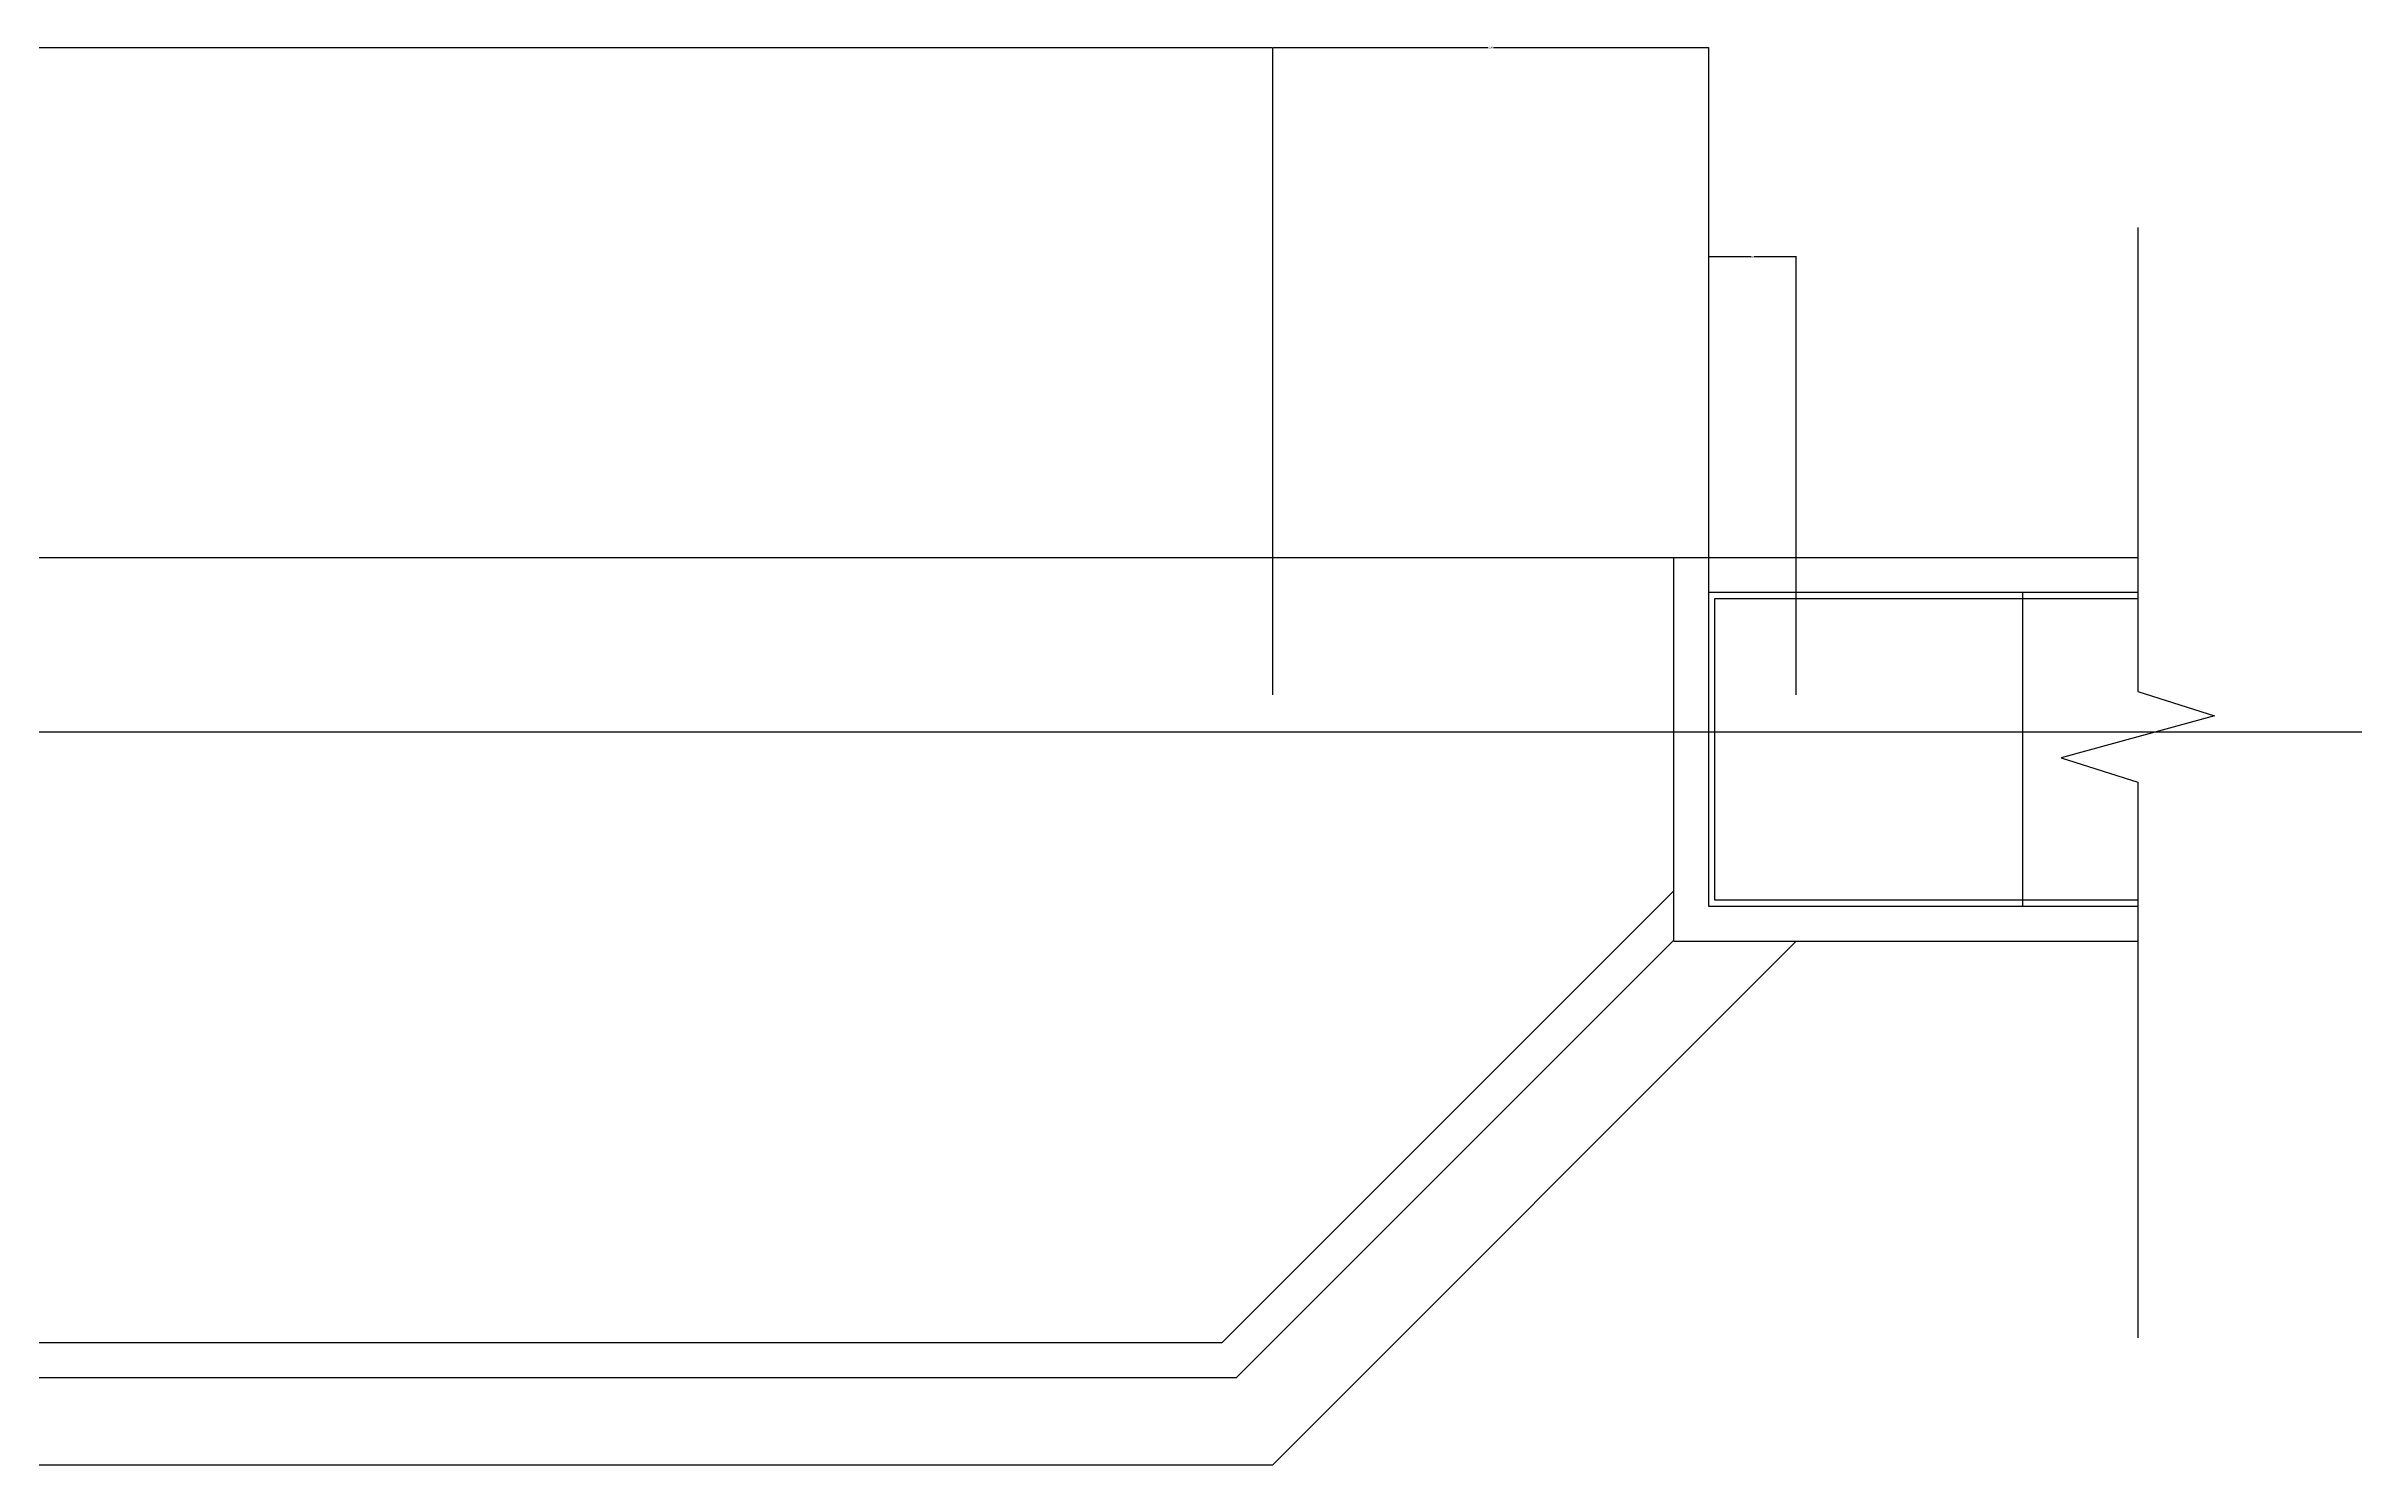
# Model space of a CAD drawing. Header units: metres. Extents: x 2111 to 6674, y -3242 to 1303.
# Drawn here: x 5347 to 6674, y 490 to 1303 of the extents above; entities that cross this region are included whole.
import ezdxf

# ---------------------------------------------------------------- set-up
doc = ezdxf.new("R2010")
doc.units = ezdxf.units.M
for name, color, linetype in [('LM', 141, 'Continuous'), ('OTHER', 7, 'Continuous'), ('PUB_DIM', 3, 'Continuous'), ('PUB_WALL', 7, 'Continuous'), ('S_DOTE', 1, 'Continuous'), ('S_FLOOR', 2, 'Continuous')]:
    doc.layers.add(name, color=color, linetype=linetype)
doc.dimstyles.get("Standard").update_dxf_attribs({"dimtxt": 2.5, "dimasz": 2.5, "dimexe": 1.25, "dimexo": 0.625, "dimtad": 1, "dimcen": 2.5, "dimazin": 3, "dimtfac": 1, "dimtmove": 0, "dimatfit": 3})

# ---------------------------------------------------------------- blocks, each defined once
blk = doc.blocks.new('*D13')
for p, q in [((6324, 1182.3), (6299.75, 1182.3)), ((6300, 931.16), (6300, 1182.3)), ((6350.25, 1182.3), (6326, 1182.3)), ((6350, 931.16), (6350, 1182.3))]:
    blk.add_line(p, q)
at = {"layer": 'Defpoints'}
for p in [(6350, 1182.3), (6300, 931.16), (6350, 931.16)]:
    blk.add_point(p, dxfattribs=at)
at = {"layer": 'PUB_DIM', "insert": (6325, 1182.3), "char_height": 1, "attachment_point": 5}
blk.add_mtext('50', dxfattribs=at)
blk = doc.blocks.new('*D19')
for p, q in [((4550, 931.16), (4550, 1302.3)), ((4550.25, 1302.3), (5298, 1302.3)), ((5302, 1302.3), (6049.75, 1302.3)), ((6050, 931.16), (6050, 1302.3))]:
    blk.add_line(p, q)
at = {"layer": 'Defpoints'}
for p in [(4550, 1302.3), (4550, 931.16), (6050, 931.16)]:
    blk.add_point(p, dxfattribs=at)
at = {"layer": 'PUB_DIM', "insert": (5300, 1302.3), "char_height": 1, "attachment_point": 5}
blk.add_mtext('1500', dxfattribs=at)
blk = doc.blocks.new('*D20')
for p, q in [((6050, 931.16), (6050, 1302.3)), ((6050.25, 1302.3), (6173.5, 1302.3)), ((6176.5, 1302.3), (6299.75, 1302.3)), ((6300, 931.16), (6300, 1302.3))]:
    blk.add_line(p, q)
at = {"layer": 'Defpoints'}
for p in [(6050, 1302.3), (6050, 931.16), (6300, 931.16)]:
    blk.add_point(p, dxfattribs=at)
at = {"layer": 'PUB_DIM', "insert": (6175, 1302.3), "char_height": 1, "attachment_point": 5}
blk.add_mtext('250', dxfattribs=at)

msp = doc.modelspace()

# ---------------------------------------------------------------- hatches: boundary and pattern name
at = {"layer": 'LM'}
h = msp.add_hatch(dxfattribs=at)
h.set_pattern_fill('ANSI31', scale=400)
h.paths.add_polyline_path([(6545.91, 986.5), (6480, 986.5), (6480, 910), (6556.47, 910), (6589.91, 919.12), (6545.91, 933.12)])
h.paths.add_polyline_path([(6545.91, 881.12), (6501.91, 895.12), (6556.47, 910), (6480, 910), (6480, 813.5), (6545.91, 813.5)])

# ---------------------------------------------------------------- linework, layer by layer
for p, q in [((4054.02, 1010), (6545.91, 1010)), ((6280, 790), (6280, 1010)), ((6021.01, 560), (6280, 818.99)), ((6029.29, 540), (6280, 790.71)), ((6050, 490), (6350, 790)), ((6280, 790), (6545.91, 790)), ((4578.99, 560), (6021.01, 560)), ((4570.71, 540), (6029.29, 540)), ((4550, 490), (6050, 490))]:
    msp.add_line(p, q, dxfattribs=at)
at = {"layer": 'OTHER'}
for p, q in [((6545.91, 1199.07), (6545.91, 933.12)), ((6545.91, 933.12), (6589.91, 919.12)), ((6589.91, 919.12), (6501.91, 895.12)), ((6501.91, 895.12), (6545.91, 881.12)), ((6545.91, 881.12), (6545.91, 562.8))]:
    msp.add_line(p, q, dxfattribs=at)
at = {"layer": 'PUB_WALL'}
for points in [[(6545.91, 813.5), (6303.5, 813.5), (6303.5, 986.5), (6545.91, 986.5)], [(6480, 810), (6480, 990)]]:
    msp.add_lwpolyline(points, dxfattribs=at)
at = {"layer": 'S_DOTE'}
msp.add_line((3819.6, 910), (6674.27, 910), dxfattribs=at)
at = {"layer": 'S_FLOOR'}
for p, q in [((6300, 810), (6300, 990)), ((6300, 990), (6545.91, 990)), ((6480, 810), (6480, 990)), ((6545.91, 810), (6300, 810))]:
    msp.add_line(p, q, dxfattribs=at)

# ---------------------------------------------------------------- dimensions: what is measured, and where the dimension line sits
at = {"layer": 'PUB_DIM'}
for base, p1, p2, picture, middle in [((4550, 1302.3), (4550, 931.16), (6050, 931.16), '*D19', (5300, 1302.3)), ((6050, 1302.3), (6050, 931.16), (6300, 931.16), '*D20', (6175, 1302.3))]:
    dim = msp.add_linear_dim(base=base, p1=p1, p2=p2, dimstyle='Standard', dxfattribs=at)
    dim.commit()
    dim.dimension.update_dxf_attribs({"geometry": picture, "text_midpoint": middle})
dim = msp.add_linear_dim(base=(6350, 1182.3), p1=(6350, 931.16), p2=(6300, 931.16), text='50', dimstyle='Standard', dxfattribs=at)
dim.commit()
dim.dimension.update_dxf_attribs({"geometry": '*D13', "text_midpoint": (6325, 1182.3)})

doc.saveas('drawing.dxf')
